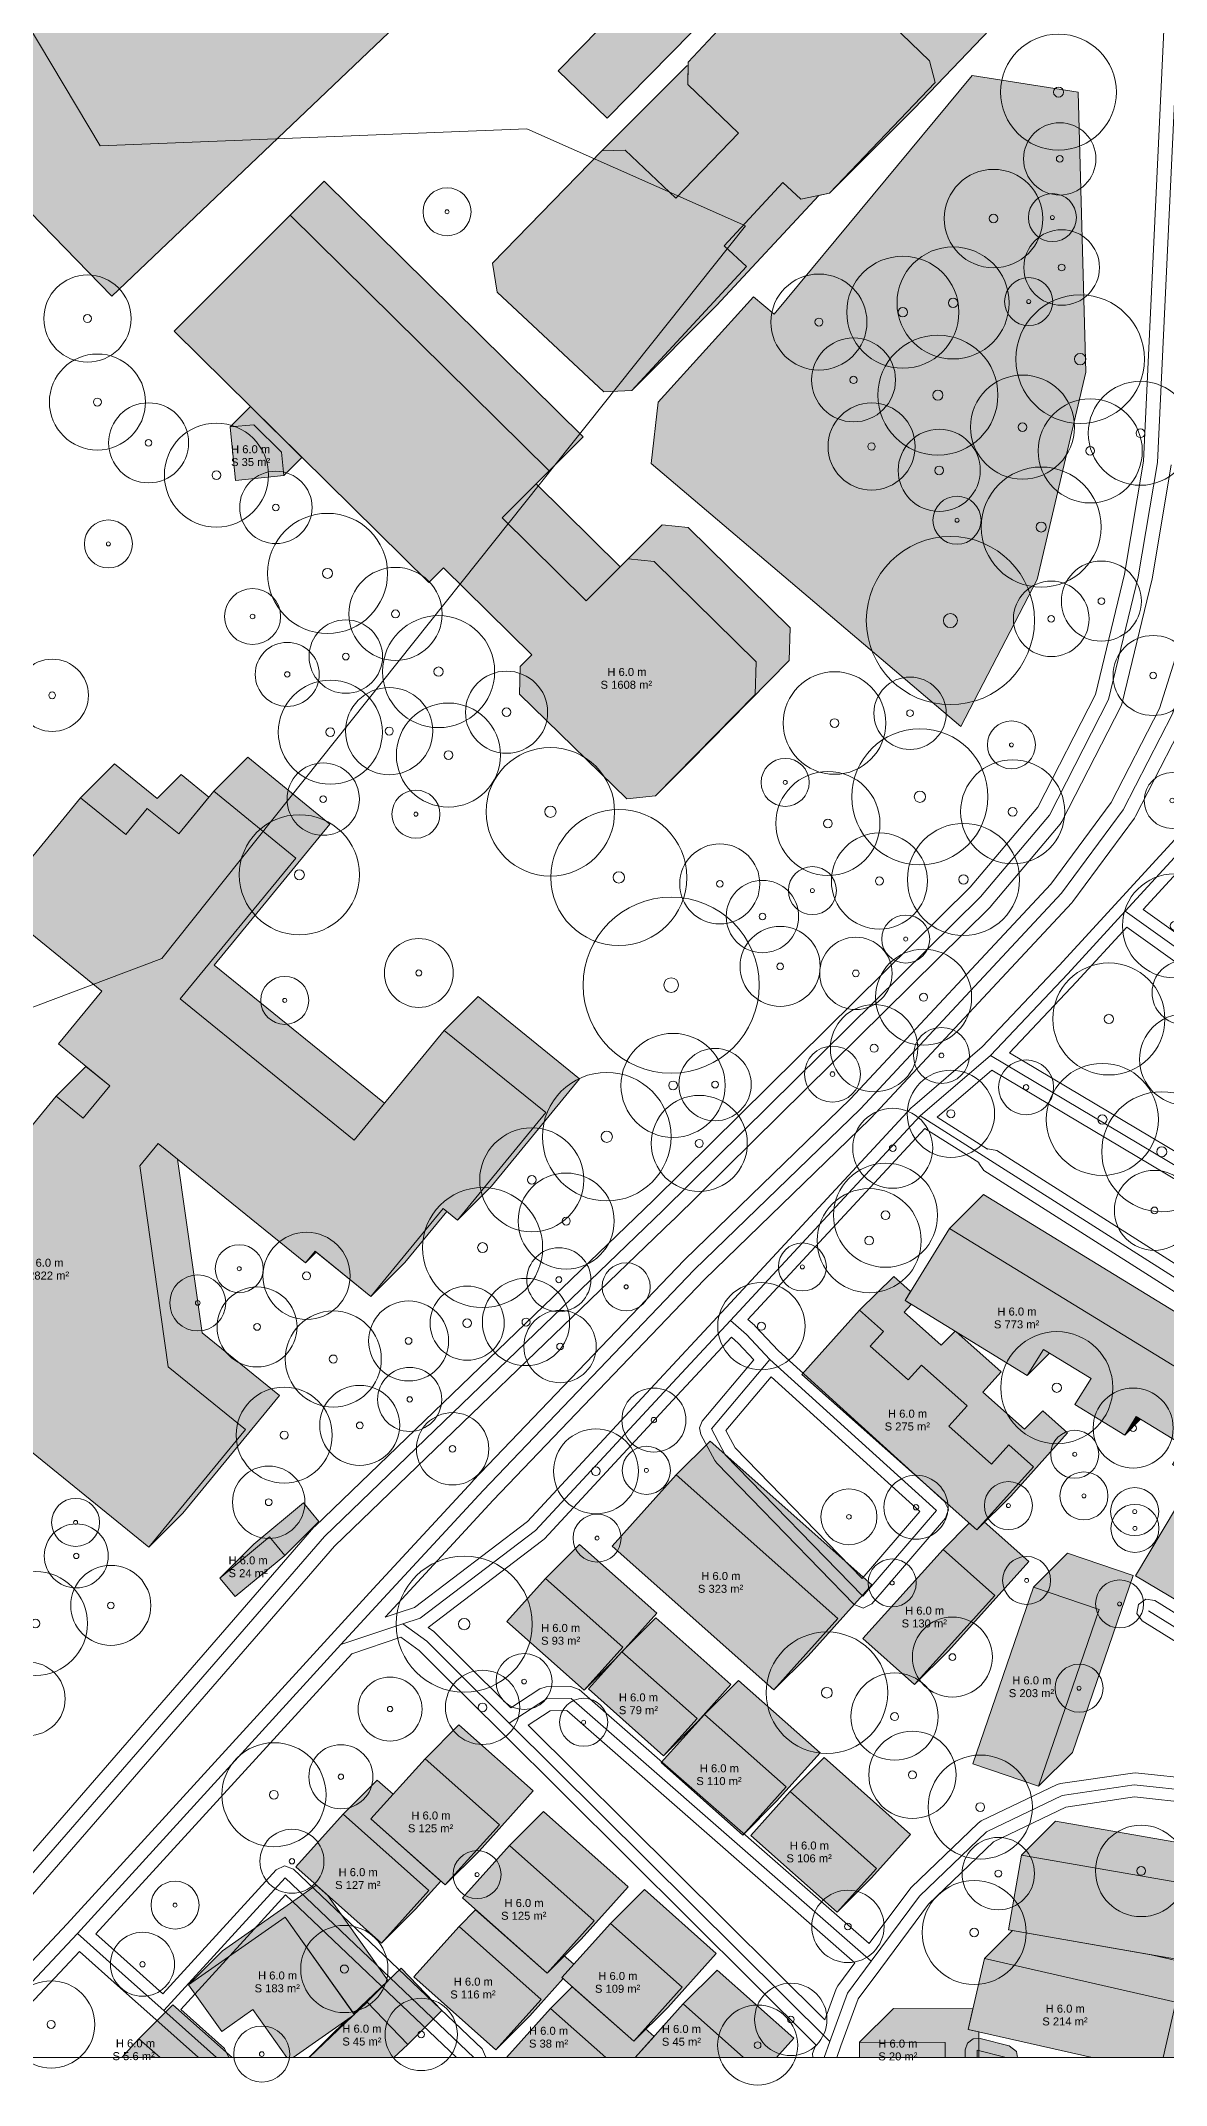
# Model space of a CAD drawing. Header units: metres. Extents: x -7 to 1019, y -7 to 1014.
# Drawn here: x 538.6 to 679.2, y -3.4 to 252 of the extents above; entities that cross this region are included whole.
import ezdxf

# ---------------------------------------------------------------- set-up
doc = ezdxf.new("R2010")
doc.units = ezdxf.units.M
doc.header["$MEASUREMENT"] = 0
for name, color, linetype, lineweight, true_color in [('TPX_BUILDING_AREAS_TEXT', 7, 'CONTINUOUS', 0, 0x000000), ('TPX_BUILDING_HEIGHTS_TEXT', 7, 'CONTINUOUS', 0, 0x000000), ('TPX_BUILDINGS', 7, 'CONTINUOUS', 0, 0x000000), ('TPX_BUILDINGS_HATCH', 7, 'CONTINUOUS', 0, 0xf0f0f0), ('TPX_BUILDINGS_SHADOWS_HATCH', 7, 'CONTINUOUS', 0, 0x000000), ('TPX_BUILDINGS_SHADOWS_OUTLINES', 7, 'CONTINUOUS', 0, 0x000000), ('TPX_CONTOUR_LINES_5M', 7, 'CONTINUOUS', 0, 0x969696), ('TPX_FRAME_PROJECT', 7, 'CONTINUOUS', 0, 0x000000), ('TPX_ROADS_AXES', 7, 'CONTINUOUS', 0, 0x323232), ('TPX_ROADS_CONTOURS', 7, 'CONTINUOUS', 0, 0x646464), ('TPX_ROADS_HATCH', 7, 'CONTINUOUS', 0, 0xc8c8c8), ('TPX_VEGETATION_GREEN_SPACES', 7, 'CONTINUOUS', 0, 0x58ba48), ('TPX_VEGETATION_GREEN_SPACES_HATCH', 7, 'CONTINUOUS', 0, 0x58ba48), ('TPX_VEGETATION_TREES_INDIVIDUAL', 7, 'CONTINUOUS', 0, 0x136734)]:
    doc.layers.add(name, color=color, linetype=linetype, lineweight=lineweight, true_color=true_color)
doc.styles.add('TPX_TEXTE', font='arial.ttf')

# ---------------------------------------------------------------- blocks, each defined once
blk = doc.blocks.new('TREETR005_CR064')
at = {"layer": 'TPX_VEGETATION_TREES_INDIVIDUAL'}
for radius in [6.41, 0.542]:
    blk.add_circle((0, 0, 0.04), radius, dxfattribs=at)
blk = doc.blocks.new('TREETR005_CR060')
at = {"layer": 'TPX_VEGETATION_TREES_INDIVIDUAL'}
for radius in [6, 0.5]:
    blk.add_circle((0, 0, 0.04), radius, dxfattribs=at)
blk = doc.blocks.new('TREETR005_CR062')
at = {"layer": 'TPX_VEGETATION_TREES_INDIVIDUAL'}
for radius in [6.15, 0.542]:
    blk.add_circle((0, 0, 0.04), radius, dxfattribs=at)
blk = doc.blocks.new('TREETR006_CR070')
at = {"layer": 'TPX_VEGETATION_TREES_INDIVIDUAL'}
for radius in [7, 0.583]:
    blk.add_circle((0, 0, 0.04), radius, dxfattribs=at)
blk = doc.blocks.new('TREETR003_CR030')
at = {"layer": 'TPX_VEGETATION_TREES_INDIVIDUAL'}
for radius in [3, 0.25]:
    blk.add_circle((0, 0, 0.04), radius, dxfattribs=at)
blk = doc.blocks.new('TREETR005_CR051')
at = {"layer": 'TPX_VEGETATION_TREES_INDIVIDUAL'}
for radius in [5.13, 0.542]:
    blk.add_circle((0, 0, 0.04), radius, dxfattribs=at)
blk = doc.blocks.new('TREETR004_CR045')
at = {"layer": 'TPX_VEGETATION_TREES_INDIVIDUAL'}
for radius in [4.52, 0.417]:
    blk.add_circle((0, 0, 0.04), radius, dxfattribs=at)
blk = doc.blocks.new('TREETR005_CR057')
at = {"layer": 'TPX_VEGETATION_TREES_INDIVIDUAL'}
for radius in [5.71, 0.542]:
    blk.add_circle((0, 0, 0.04), radius, dxfattribs=at)
blk = doc.blocks.new('TREETR009_CR110')
at = {"layer": 'TPX_VEGETATION_TREES_INDIVIDUAL'}
for radius in [11, 0.917]:
    blk.add_circle((0, 0, 0.04), radius, dxfattribs=at)
blk = doc.blocks.new('TREETR004_CR047')
at = {"layer": 'TPX_VEGETATION_TREES_INDIVIDUAL'}
for radius in [4.72, 0.417]:
    blk.add_circle((0, 0, 0.04), radius, dxfattribs=at)
blk = doc.blocks.new('TREETR005_CR052')
at = {"layer": 'TPX_VEGETATION_TREES_INDIVIDUAL'}
for radius in [5.24, 0.458]:
    blk.add_circle((0, 0, 0.04), radius, dxfattribs=at)
blk = doc.blocks.new('TREETR005_CR054')
at = {"layer": 'TPX_VEGETATION_TREES_INDIVIDUAL'}
for radius in [5.44, 0.458]:
    blk.add_circle((0, 0, 0.04), radius, dxfattribs=at)
blk = doc.blocks.new('TREETR003_CR040')
at = {"layer": 'TPX_VEGETATION_TREES_INDIVIDUAL'}
for radius in [4, 0.333]:
    blk.add_circle((0, 0, 0.04), radius, dxfattribs=at)
blk = doc.blocks.new('TREETR004_CR050')
at = {"layer": 'TPX_VEGETATION_TREES_INDIVIDUAL'}
for radius in [5, 0.417]:
    blk.add_circle((0, 0, 0.04), radius, dxfattribs=at)
blk = doc.blocks.new('TREETR005_CR046')
at = {"layer": 'TPX_VEGETATION_TREES_INDIVIDUAL'}
for radius in [4.64, 0.542]:
    blk.add_circle((0, 0, 0.04), radius, dxfattribs=at)
blk = doc.blocks.new('TREETR009_CR105')
at = {"layer": 'TPX_VEGETATION_TREES_INDIVIDUAL'}
for radius in [10.5, 0.875]:
    blk.add_circle((0, 0, 0.04), radius, dxfattribs=at)
blk = doc.blocks.new('TREETR003_CR034')
at = {"layer": 'TPX_VEGETATION_TREES_INDIVIDUAL'}
for radius in [3.43, 0.333]:
    blk.add_circle((0, 0, 0.04), radius, dxfattribs=at)
blk = doc.blocks.new('TREETR004_CR040')
at = {"layer": 'TPX_VEGETATION_TREES_INDIVIDUAL'}
for radius in [4, 0.375]:
    blk.add_circle((0, 0, 0.04), radius, dxfattribs=at)
blk = doc.blocks.new('TREETR005_CR058')
at = {"layer": 'TPX_VEGETATION_TREES_INDIVIDUAL'}
for radius in [5.82, 0.5]:
    blk.add_circle((0, 0, 0.04), radius, dxfattribs=at)
blk = doc.blocks.new('TREETR006_CR072')
at = {"layer": 'TPX_VEGETATION_TREES_INDIVIDUAL'}
for radius in [7.24, 0.625]:
    blk.add_circle((0, 0, 0.04), radius, dxfattribs=at)
blk = doc.blocks.new('TREETR005_CR055')
at = {"layer": 'TPX_VEGETATION_TREES_INDIVIDUAL'}
for radius in [5.45, 0.5]:
    blk.add_circle((0, 0, 0.04), radius, dxfattribs=at)
blk = doc.blocks.new('TREETR004_CR043')
at = {"layer": 'TPX_VEGETATION_TREES_INDIVIDUAL'}
for radius in [4.3, 0.375]:
    blk.add_circle((0, 0, 0.04), radius, dxfattribs=at)
blk = doc.blocks.new('TREETR006_CR075')
at = {"layer": 'TPX_VEGETATION_TREES_INDIVIDUAL'}
for radius in [7.5, 0.625]:
    blk.add_circle((0, 0, 0.04), radius, dxfattribs=at)
blk = doc.blocks.new('TREETR007_CR080')
at = {"layer": 'TPX_VEGETATION_TREES_INDIVIDUAL'}
for radius in [8.03, 0.708]:
    blk.add_circle((0, 0, 0.04), radius, dxfattribs=at)
blk = doc.blocks.new('TREETR005_CR053')
at = {"layer": 'TPX_VEGETATION_TREES_INDIVIDUAL'}
for radius in [5.3, 0.542]:
    blk.add_circle((0, 0, 0.04), radius, dxfattribs=at)
blk = doc.blocks.new('TREETR007_CR076')
at = {"layer": 'TPX_VEGETATION_TREES_INDIVIDUAL'}
for radius in [7.59, 0.667]:
    blk.add_circle((0, 0, 0.04), radius, dxfattribs=at)
blk = doc.blocks.new('TREETR005_CR065')
at = {"layer": 'TPX_VEGETATION_TREES_INDIVIDUAL'}
for radius in [6.5, 0.542]:
    blk.add_circle((0, 0, 0.04), radius, dxfattribs=at)
blk = doc.blocks.new('TREETR003_CR035')
at = {"layer": 'TPX_VEGETATION_TREES_INDIVIDUAL'}
for radius in [3.5, 0.292]:
    blk.add_circle((0, 0, 0.04), radius, dxfattribs=at)
blk = doc.blocks.new('TREETR004_CR046')
at = {"layer": 'TPX_VEGETATION_TREES_INDIVIDUAL'}
for radius in [4.59, 0.417]:
    blk.add_circle((0, 0, 0.04), radius, dxfattribs=at)
blk = doc.blocks.new('TREETR007_CR085')
at = {"layer": 'TPX_VEGETATION_TREES_INDIVIDUAL'}
for radius in [8.5, 0.708]:
    blk.add_circle((0, 0, 0.04), radius, dxfattribs=at)

msp = doc.modelspace()

# ---------------------------------------------------------------- hatches: boundary and pattern name
at = {"layer": 'TPX_BUILDINGS_HATCH'}
for points in [[(599.24, 301.22), (588.82, 289.68), (589.03, 283.85), (603.58, 268.89), (610.2, 269.99), (615.47, 275.64), (618.97, 272.4), (615.21, 268.37), (619.37, 264.52), (617.41, 262.42), (625.09, 255.34), (619.48, 249.31), (619.41, 246.53), (625.75, 240.47), (617.91, 232.33), (611.61, 238.35), (608.69, 238.24), (595.02, 224.2), (595.6, 220.58), (608.92, 208.15), (612.41, 208.32), (626.76, 223.8), (623.95, 226.37), (631.28, 234.27), (633.53, 232.22), (637.1, 232.96), (650.32, 246.8), (649.59, 249.49), (635.69, 262.94), (632.96, 263.06), (631.04, 261.02), (622.88, 268.57), (625.68, 271.55), (618.39, 278.31), (623.24, 283.49), (623.88, 290.88), (618.21, 296.29), (621, 299.19), (624.67, 295.68), (628.61, 299.78), (619.23, 308.73), (608.88, 298.01), (603.03, 297.84), (599.24, 301.22)], [(569.75, 230.22), (555.27, 215.7), (587.06, 184.32), (588.9, 186.16), (599.94, 175.25), (598.5, 173.8), (598.39, 170.35), (611.82, 157.28), (615.39, 157.65), (627.85, 170.31), (627.97, 174.39), (615.21, 186.93), (611.97, 187.27), (606.73, 182.02), (596.22, 192.4), (602.1, 198.28), (569.75, 230.22)], [(565.23, 204.03), (562.25, 203.74), (562.91, 197.07), (568.96, 197.67), (568.66, 200.61), (565.23, 204.03)], [(540.52, 120.11), (520.1, 95.23), (532.11, 85.47), (529.43, 82.2), (552.1, 63.78), (564.17, 78.48), (554.51, 86.32), (550.97, 111.42), (553.27, 114.23), (571.66, 99.28), (572.88, 100.76), (579.84, 95.09), (586.74, 103.5), (588.85, 106.08), (590.64, 104.64), (601.67, 118.07), (589, 128.34), (577.74, 114.62), (556.02, 132.27), (570.48, 149.88), (560.21, 158.23), (555.83, 152.89), (551.89, 156.07), (549.22, 152.82), (543.58, 157.41), (532.73, 144.2), (546.22, 133.24), (540.81, 126.65), (547.23, 121.43), (543.89, 117.37), (540.52, 120.11)], [(652.12, 103.6), (646.55, 94.59), (661.82, 85.24), (663.84, 88.49), (669.78, 84.85), (667.76, 81.6), (673.99, 77.78), (675.41, 80.08), (681.4, 76.42), (679.97, 74.12), (686.22, 70.3), (688.27, 73.62), (694.59, 69.75), (692.54, 66.42), (699.15, 62.39), (701, 65.38), (705.7, 62.49), (703.85, 59.5), (710.08, 55.68), (712.25, 59.18), (717.64, 55.88), (715.47, 52.38), (718.49, 50.54), (724.06, 59.54), (652.12, 103.6)], [(640.88, 93.37), (633.67, 85.34), (655.51, 65.92), (662.6, 73.81), (659.5, 76.56), (657.34, 74.16), (652.02, 78.88), (654.31, 81.44), (648.59, 86.52), (646.93, 84.67), (642.2, 88.88), (643.86, 90.73), (640.88, 93.37)], [(617.98, 72.79), (609.98, 63.9), (630.18, 45.95), (638.17, 54.84), (617.98, 72.79)], [(680.47, 68.77), (675.32, 60.18), (712.06, 38.36), (717.21, 46.94), (713.48, 49.16), (711.37, 45.65), (705.27, 49.27), (707.38, 52.78), (701.63, 56.2), (700.22, 53.85), (694.3, 57.37), (695.71, 59.72), (689.45, 63.43), (687.78, 60.64), (681.95, 64.1), (683.63, 66.89), (680.47, 68.77)], [(567.19, 65.05), (560.97, 59.91), (562.89, 57.59), (569.1, 62.74), (567.19, 65.05)], [(651.3, 63.49), (641.27, 52.34), (647.75, 46.59), (657.77, 57.74), (651.3, 63.49)], [(601.65, 59.87), (596.82, 54.49), (606.47, 45.9), (611.31, 51.27), (601.65, 59.87)], [(662.59, 58.78), (655.01, 36.68), (663.23, 33.89), (670.81, 56), (662.59, 58.78)], [(611.18, 50.71), (607, 46.05), (616.39, 37.71), (620.57, 42.35), (611.18, 50.71)], [(621.5, 42.88), (616.08, 36.85), (626.27, 27.8), (631.69, 33.83), (621.5, 42.88)], [(586.6, 37.32), (579.84, 29.81), (589.12, 21.56), (595.88, 29.08), (586.6, 37.32)], [(632.2, 33.23), (627.28, 27.76), (638.08, 18.17), (643, 23.62), (632.2, 33.23)], [(576.38, 30.42), (570.45, 23.82), (581.17, 14.3), (587.09, 20.89), (576.38, 30.42)], [(597.15, 26.49), (591.26, 19.95), (601.85, 10.53), (607.73, 17.08), (597.15, 26.49)], [(661.11, 25.3), (659.46, 15.95), (716.21, 6.04), (717.86, 15.4), (661.11, 25.3)], [(569.14, 17.54), (557.07, 9.07), (561.2, 3.25), (565.1, 5.98), (569.35, 0), (570.13, 0), (577.77, 5.36), (569.14, 17.54)], [(590.85, 16.39), (585.2, 10.1), (595.46, 0.98), (601.11, 7.26), (590.85, 16.39)], [(609.76, 16.74), (603.7, 10.01), (612.68, 2.03), (618.73, 8.77), (609.76, 16.74)], [(656.46, 12.37), (654.43, 3.52), (669.92, 0), (678.79, 0), (680.38, 6.92), (656.46, 12.37)], [(579.36, 6.9), (572.12, 0), (582.71, 0), (584.43, 1.64), (579.36, 6.9)], [(602.27, 6.13), (596.76, 0), (609.16, 0), (602.27, 6.13)], [(618.85, 6.69), (612.83, 0), (626.37, 0), (618.85, 6.69)], [(550.86, 2.35), (548.74, 0), (553.5, 0), (550.86, 2.35)], [(640.86, 1.9), (640.85, 0), (651.55, 0), (651.55, 1.86), (640.86, 1.9)]]:
    msp.add_hatch(color=256, dxfattribs=at).paths.add_polyline_path(points)
at = {"layer": 'TPX_BUILDINGS_SHADOWS_HATCH'}
for points in [[(621, 299.19), (618.21, 296.29), (623.88, 290.88), (623.24, 283.49), (618.39, 278.31), (625.68, 271.55), (622.88, 268.57), (631.04, 261.02), (632.96, 263.06), (635.69, 262.94), (649.59, 249.49), (650.32, 246.8), (637.1, 232.96), (647.71, 243.57), (660.93, 257.41), (660.19, 260.1), (646.3, 273.55), (643.57, 273.67), (641.58, 271.68), (633.48, 279.17), (636.29, 282.16), (628.99, 288.91), (633.85, 294.1), (634.49, 301.49), (632.43, 303.45), (635.27, 306.29), (639.21, 310.38), (629.83, 319.34), (619.23, 308.73), (628.61, 299.78), (624.67, 295.68), (621, 299.19)], [(619.3, 248.85), (608.69, 238.24), (611.61, 238.35), (617.91, 232.33), (625.75, 240.47), (619.41, 246.53), (619.47, 248.86), (619.3, 248.85)], [(573.99, 234.46), (569.75, 230.22), (602.1, 198.28), (596.22, 192.4), (606.73, 182.02), (610.97, 186.27), (600.46, 196.64), (606.35, 202.52), (573.99, 234.46)], [(626.76, 223.8), (612.41, 208.32), (623.02, 218.93), (635.77, 232.68), (637.1, 232.96), (633.53, 232.22), (631.28, 234.27), (623.95, 226.37), (626.76, 223.8)], [(564.8, 206.29), (562.25, 203.74), (565.23, 204.03), (568.66, 200.61), (568.96, 197.67), (571.23, 199.94), (564.8, 206.29)], [(616.21, 191.51), (611.97, 187.27), (615.21, 186.93), (627.97, 174.39), (627.85, 170.31), (615.39, 157.65), (619.64, 161.9), (632.09, 174.55), (632.21, 178.63), (619.45, 191.17), (616.21, 191.51)], [(588.9, 186.16), (587.06, 184.32), (588.9, 186.15), (599.94, 175.25), (588.9, 186.16)], [(547.82, 161.65), (543.58, 157.41), (549.22, 152.82), (551.89, 156.07), (555.83, 152.89), (559.61, 157.5), (556.14, 160.32), (553.14, 157.32), (547.82, 161.65)], [(570.48, 149.88), (556.02, 132.27), (577.74, 114.62), (581.53, 119.24), (560.26, 136.51), (574.72, 154.12), (564.45, 162.47), (560.21, 158.23), (570.48, 149.88)], [(593.25, 132.58), (589, 128.34), (601.67, 118.07), (590.64, 104.64), (594.88, 108.88), (605.91, 122.31), (593.25, 132.58)], [(544.25, 123.85), (540.52, 120.11), (543.89, 117.37), (547.23, 121.43), (544.25, 123.85)], [(553.27, 114.23), (550.97, 111.42), (554.51, 86.32), (564.17, 78.48), (552.1, 63.78), (556.35, 68.03), (568.41, 82.72), (558.76, 90.56), (555.69, 112.25), (553.27, 114.23)], [(656.36, 107.84), (652.12, 103.6), (724.06, 59.54), (718.49, 50.54), (722.73, 54.78), (728.3, 63.79), (656.36, 107.84)], [(586.74, 103.5), (579.84, 95.09), (584.08, 99.34), (589.31, 105.7), (588.85, 106.08), (586.74, 103.5)], [(572.88, 100.76), (571.66, 99.28), (573.02, 100.64), (579.84, 95.09), (572.88, 100.76)], [(645.13, 97.61), (640.88, 93.37), (643.86, 90.73), (642.2, 88.88), (646.93, 84.67), (648.59, 86.52), (654.31, 81.44), (652.02, 78.88), (657.34, 74.16), (659.5, 76.56), (662.6, 73.81), (655.51, 65.92), (659.75, 70.16), (666.84, 78.05), (663.74, 80.8), (661.45, 78.51), (656.26, 83.13), (658.55, 85.68), (652.89, 90.71), (652.82, 90.75), (651.07, 89), (646.44, 93.13), (647.33, 94.11), (646.55, 94.59), (647.25, 95.73), (645.13, 97.61)], [(663.84, 88.49), (661.82, 85.24), (664.61, 88.02), (663.84, 88.49)], [(675.41, 80.08), (673.99, 77.78), (675.95, 79.75), (675.41, 80.08)], [(622.22, 77.03), (617.98, 72.79), (638.17, 54.84), (630.18, 45.95), (634.43, 50.19), (642.42, 59.08), (622.22, 77.03)], [(565.21, 64.15), (560.97, 59.91), (567.19, 65.05), (569.1, 62.74), (573.34, 66.98), (571.43, 69.3), (565.21, 64.15)], [(657.77, 57.74), (647.75, 46.59), (651.99, 50.83), (662.01, 61.98), (656.43, 66.94), (655.51, 65.92), (654.56, 66.76), (651.3, 63.49), (657.77, 57.74)], [(605.89, 64.11), (601.65, 59.87), (611.31, 51.27), (606.47, 45.9), (610.3, 49.72), (611.18, 50.71), (611.21, 50.68), (615.55, 55.52), (605.89, 64.11)], [(666.83, 63.02), (662.59, 58.78), (670.81, 56), (663.23, 33.89), (667.48, 38.13), (675.05, 60.24), (666.83, 63.02)], [(615.42, 54.95), (611.18, 50.71), (620.57, 42.35), (616.39, 37.71), (620.63, 41.95), (624.81, 46.59), (615.42, 54.95)], [(625.74, 47.12), (621.5, 42.88), (631.69, 33.83), (626.27, 27.8), (630.51, 32.04), (635.93, 38.07), (625.74, 47.12)], [(590.84, 41.57), (586.6, 37.32), (595.88, 29.08), (589.12, 21.56), (593.37, 25.8), (600.12, 33.32), (590.84, 41.57)], [(636.44, 37.47), (632.2, 33.23), (643, 23.62), (638.08, 18.17), (642.33, 22.41), (647.24, 27.86), (636.44, 37.47)], [(580.62, 34.66), (576.38, 30.42), (587.09, 20.89), (581.17, 14.3), (585.41, 18.54), (588.57, 22.05), (579.84, 29.81), (582.61, 32.89), (580.62, 34.66)], [(601.39, 30.74), (597.15, 26.49), (607.73, 17.08), (601.85, 10.53), (606.09, 14.77), (611.97, 21.33), (601.39, 30.74)], [(665.35, 29.54), (661.11, 25.3), (717.86, 15.4), (716.21, 6.04), (720.45, 10.29), (722.1, 19.64), (665.35, 29.54)], [(561.31, 13.32), (557.07, 9.07), (569.14, 17.54), (577.76, 5.38), (578.51, 6.09), (582.01, 9.6), (574.46, 20.26), (573.02, 21.53), (561.31, 13.32)], [(614, 20.99), (609.76, 16.74), (618.73, 8.77), (612.68, 2.03), (616.92, 6.27), (622.97, 13.01), (614, 20.99)], [(592.92, 18.46), (590.85, 16.39), (601.11, 7.26), (595.46, 0.98), (599.7, 5.22), (603.87, 9.86), (603.7, 10.01), (605.18, 11.65), (603.89, 12.8), (601.85, 10.53), (592.92, 18.46)], [(659.95, 15.86), (656.46, 12.37), (680.38, 6.92), (678.79, 0), (680.26, 0), (682.59, 2.33), (684.62, 11.17), (677.29, 12.84), (659.95, 15.86)], [(583.6, 11.15), (577.68, 5.49), (577.76, 5.38), (579.36, 6.9), (584.43, 1.64), (588.68, 5.88), (583.6, 11.15)], [(623.09, 10.93), (618.85, 6.69), (626.37, 0), (630.51, 0), (632.68, 2.41), (623.09, 10.93)], [(604.99, 8.85), (602.27, 6.13), (609.16, 0), (612.83, 0), (615.21, 2.64), (614.11, 3.62), (612.68, 2.03), (604.99, 8.85)], [(555.1, 6.6), (550.86, 2.35), (553.5, 0), (562.51, 0), (555.1, 6.6)], [(575.25, 3.18), (572.07, 0), (572.12, 0), (577.64, 5.26), (576.87, 4.72), (575.25, 3.18)], [(645.1, 6.14), (640.86, 1.9), (651.55, 1.86), (651.55, 0), (655.77, 0), (655.78, 3.21), (654.43, 3.52), (655.02, 6.1), (645.1, 6.14)]]:
    msp.add_hatch(color=256, dxfattribs=at).paths.add_polyline_path(points)
at = {"layer": 'TPX_ROADS_HATCH'}
msp.add_hatch(color=256, dxfattribs=at).paths.add_polyline_path([(654.06, 0.96), (654.05, 0.02), (654.06, 0), (660.59, 0), (660.48, 0.76), (659.57, 1.45), (655.93, 2.39), (655.05, 2.34), (654.34, 1.8), (654.06, 0.96)])
at = {"layer": 'TPX_VEGETATION_GREEN_SPACES_HATCH'}
for points in [[(529.7, 300.64), (499.32, 269.67), (547.47, 220.08), (583.77, 254.67), (529.7, 300.64)], [(613.8, 259.01), (603.24, 248.24), (609.34, 242.31), (619.91, 253.09), (613.8, 259.01)], [(615.7, 206.83), (614.85, 199.16), (653.5, 166.32), (663.05, 184.69), (669.12, 210.6), (668.16, 245.57), (654.92, 247.65), (630.2, 217.84), (627.61, 220), (615.7, 206.83)]]:
    msp.add_hatch(color=256, dxfattribs=at).paths.add_polyline_path(points)

# ---------------------------------------------------------------- linework, layer by layer
at = {"layer": 'TPX_BUILDINGS', "elevation": 0.04}
for points in [[(625.09, 255.34), (619.48, 249.31), (619.41, 246.53), (625.75, 240.47), (617.91, 232.33), (611.61, 238.35), (608.69, 238.24), (595.02, 224.2), (595.6, 220.58), (608.92, 208.15), (612.41, 208.32), (626.76, 223.8), (623.95, 226.37), (631.28, 234.27), (633.53, 232.22), (637.1, 232.96), (650.32, 246.8), (649.59, 249.49), (635.69, 262.94)], [(529.43, 82.2), (552.1, 63.78), (564.17, 78.48), (554.51, 86.32), (550.97, 111.42), (553.27, 114.23), (571.66, 99.28), (572.88, 100.76), (579.84, 95.09), (586.74, 103.5), (588.85, 106.08), (590.64, 104.64), (601.67, 118.07), (589, 128.34), (577.74, 114.62), (556.02, 132.27), (570.48, 149.88), (560.21, 158.23), (555.83, 152.89), (551.89, 156.07), (549.22, 152.82), (543.58, 157.41), (532.73, 144.2), (546.22, 133.24), (540.81, 126.65), (547.23, 121.43), (543.89, 117.37), (540.52, 120.11), (520.1, 95.23)]]:
    msp.add_lwpolyline(points, dxfattribs=at)
for points in [[(569.75, 230.22), (555.27, 215.7), (587.06, 184.32), (588.9, 186.16), (599.94, 175.25), (598.5, 173.8), (598.39, 170.35), (611.82, 157.28), (615.39, 157.65), (627.85, 170.31), (627.97, 174.39), (615.21, 186.93), (611.97, 187.27), (606.73, 182.02), (596.22, 192.4), (602.1, 198.28)], [(565.23, 204.03), (562.25, 203.74), (562.91, 197.07), (568.96, 197.67), (568.66, 200.61)], [(652.12, 103.6), (646.55, 94.59), (661.82, 85.24), (663.84, 88.49), (669.78, 84.85), (667.76, 81.6), (673.99, 77.78), (675.41, 80.08), (681.4, 76.42), (679.97, 74.12), (686.22, 70.3), (688.27, 73.62), (694.59, 69.75), (692.54, 66.42), (699.15, 62.39), (701, 65.38), (705.7, 62.49), (703.85, 59.5), (710.08, 55.68), (712.25, 59.18), (717.64, 55.88), (715.47, 52.38), (718.49, 50.54), (724.06, 59.54)], [(640.88, 93.37), (633.67, 85.34), (655.51, 65.92), (662.6, 73.81), (659.5, 76.56), (657.34, 74.16), (652.02, 78.88), (654.31, 81.44), (648.59, 86.52), (646.93, 84.67), (642.2, 88.88), (643.86, 90.73)], [(617.98, 72.79), (609.98, 63.9), (630.18, 45.95), (638.17, 54.84)], [(680.47, 68.77), (675.32, 60.18), (712.06, 38.36), (717.21, 46.94), (713.48, 49.16), (711.37, 45.65), (705.27, 49.27), (707.38, 52.78), (701.63, 56.2), (700.22, 53.85), (694.3, 57.37), (695.71, 59.72), (689.45, 63.43), (687.78, 60.64), (681.95, 64.1), (683.63, 66.89)], [(567.19, 65.05), (560.97, 59.91), (562.89, 57.59), (569.1, 62.74)], [(651.3, 63.49), (641.27, 52.34), (647.75, 46.59), (657.77, 57.74)], [(601.65, 59.87), (596.82, 54.49), (606.47, 45.9), (611.31, 51.27)], [(662.59, 58.78), (655.01, 36.68), (663.23, 33.89), (670.81, 56)], [(611.18, 50.71), (607, 46.05), (616.39, 37.71), (620.57, 42.35)], [(621.5, 42.88), (616.08, 36.85), (626.27, 27.8), (631.69, 33.83)], [(586.6, 37.32), (579.84, 29.81), (589.12, 21.56), (595.88, 29.08)], [(632.2, 33.23), (627.28, 27.76), (638.08, 18.17), (643, 23.62)], [(576.38, 30.42), (570.45, 23.82), (581.17, 14.3), (587.09, 20.89)], [(597.15, 26.49), (591.26, 19.95), (601.85, 10.53), (607.73, 17.08)], [(661.11, 25.3), (659.46, 15.95), (716.21, 6.04), (717.86, 15.4)], [(569.14, 17.54), (557.07, 9.07), (561.2, 3.25), (565.1, 5.98), (569.35, 0), (570.13, 0), (577.77, 5.36)], [(590.85, 16.39), (585.2, 10.1), (595.46, 0.98), (601.11, 7.26)], [(609.76, 16.74), (603.7, 10.01), (612.68, 2.03), (618.73, 8.77)], [(656.46, 12.37), (654.43, 3.52), (669.92, 0), (678.79, 0), (680.38, 6.92)], [(579.36, 6.9), (572.12, 0), (582.71, 0), (584.43, 1.64)], [(602.27, 6.13), (596.76, 0), (609.16, 0)], [(618.85, 6.69), (612.83, 0), (626.37, 0)], [(550.86, 2.35), (548.74, 0), (553.5, 0)], [(640.86, 1.9), (640.85, 0), (651.55, 0), (651.55, 1.86)]]:
    msp.add_lwpolyline(points, close=True, dxfattribs=at)
at = {"layer": 'TPX_BUILDINGS_SHADOWS_OUTLINES', "elevation": 0.04}
msp.add_lwpolyline([(635.69, 262.94), (649.59, 249.49), (650.32, 246.8), (637.1, 232.96), (647.71, 243.57), (660.93, 257.41)], dxfattribs=at)
for points in [[(619.3, 248.85), (608.69, 238.24), (611.61, 238.35), (617.91, 232.33), (625.75, 240.47), (619.41, 246.53), (619.47, 248.86)], [(573.99, 234.46), (569.75, 230.22), (602.1, 198.28), (596.22, 192.4), (606.73, 182.02), (610.97, 186.27), (600.46, 196.64), (606.35, 202.52)], [(626.76, 223.8), (612.41, 208.32), (623.02, 218.93), (635.77, 232.68), (637.1, 232.96), (633.53, 232.22), (631.28, 234.27), (623.95, 226.37)], [(564.8, 206.29), (562.25, 203.74), (565.23, 204.03), (568.66, 200.61), (568.96, 197.67), (571.23, 199.94)], [(616.21, 191.51), (611.97, 187.27), (615.21, 186.93), (627.97, 174.39), (627.85, 170.31), (615.39, 157.65), (619.64, 161.9), (632.09, 174.55), (632.21, 178.63), (619.45, 191.17)], [(588.9, 186.16), (587.06, 184.32), (588.9, 186.15), (599.94, 175.25)], [(547.82, 161.65), (543.58, 157.41), (549.22, 152.82), (551.89, 156.07), (555.83, 152.89), (559.61, 157.5), (556.14, 160.32), (553.14, 157.32)], [(570.48, 149.88), (556.02, 132.27), (577.74, 114.62), (581.53, 119.24), (560.26, 136.51), (574.72, 154.12), (564.45, 162.47), (560.21, 158.23)], [(593.25, 132.58), (589, 128.34), (601.67, 118.07), (590.64, 104.64), (594.88, 108.88), (605.91, 122.31)], [(544.25, 123.85), (540.52, 120.11), (543.89, 117.37), (547.23, 121.43)], [(553.27, 114.23), (550.97, 111.42), (554.51, 86.32), (564.17, 78.48), (552.1, 63.78), (556.35, 68.03), (568.41, 82.72), (558.76, 90.56), (555.69, 112.25)], [(656.36, 107.84), (652.12, 103.6), (724.06, 59.54), (718.49, 50.54), (722.73, 54.78), (728.3, 63.79)], [(586.74, 103.5), (579.84, 95.09), (584.08, 99.34), (589.31, 105.7), (588.85, 106.08)], [(572.88, 100.76), (571.66, 99.28), (573.02, 100.64), (579.84, 95.09)], [(645.13, 97.61), (640.88, 93.37), (643.86, 90.73), (642.2, 88.88), (646.93, 84.67), (648.59, 86.52), (654.31, 81.44), (652.02, 78.88), (657.34, 74.16), (659.5, 76.56), (662.6, 73.81), (655.51, 65.92), (659.75, 70.16), (666.84, 78.05), (663.74, 80.8), (661.45, 78.51), (656.26, 83.13), (658.55, 85.68), (652.89, 90.71), (652.82, 90.75), (651.07, 89), (646.44, 93.13), (647.33, 94.11), (646.55, 94.59), (647.25, 95.73)], [(663.84, 88.49), (661.82, 85.24), (664.61, 88.02)], [(675.41, 80.08), (673.99, 77.78), (675.95, 79.75)], [(622.22, 77.03), (617.98, 72.79), (638.17, 54.84), (630.18, 45.95), (634.43, 50.19), (642.42, 59.08)], [(565.21, 64.15), (560.97, 59.91), (567.19, 65.05), (569.1, 62.74), (573.34, 66.98), (571.43, 69.3)], [(657.77, 57.74), (647.75, 46.59), (651.99, 50.83), (662.01, 61.98), (656.43, 66.94), (655.51, 65.92), (654.56, 66.76), (651.3, 63.49)], [(605.89, 64.11), (601.65, 59.87), (611.31, 51.27), (606.47, 45.9), (610.3, 49.72), (611.18, 50.71), (611.21, 50.68), (615.55, 55.52)], [(666.83, 63.02), (662.59, 58.78), (670.81, 56), (663.23, 33.89), (667.48, 38.13), (675.05, 60.24)], [(615.42, 54.95), (611.18, 50.71), (620.57, 42.35), (616.39, 37.71), (620.63, 41.95), (624.81, 46.59)], [(625.74, 47.12), (621.5, 42.88), (631.69, 33.83), (626.27, 27.8), (630.51, 32.04), (635.93, 38.07)], [(590.84, 41.57), (586.6, 37.32), (595.88, 29.08), (589.12, 21.56), (593.37, 25.8), (600.12, 33.32)], [(636.44, 37.47), (632.2, 33.23), (643, 23.62), (638.08, 18.17), (642.33, 22.41), (647.24, 27.86)], [(580.62, 34.66), (576.38, 30.42), (587.09, 20.89), (581.17, 14.3), (585.41, 18.54), (588.57, 22.05), (579.84, 29.81), (582.61, 32.89)], [(601.39, 30.74), (597.15, 26.49), (607.73, 17.08), (601.85, 10.53), (606.09, 14.77), (611.97, 21.33)], [(665.35, 29.54), (661.11, 25.3), (717.86, 15.4), (716.21, 6.04), (720.45, 10.29), (722.1, 19.64)], [(561.31, 13.32), (557.07, 9.07), (569.14, 17.54), (577.76, 5.38), (578.51, 6.09), (582.01, 9.6), (574.46, 20.26), (573.02, 21.53)], [(614, 20.99), (609.76, 16.74), (618.73, 8.77), (612.68, 2.03), (616.92, 6.27), (622.97, 13.01)], [(592.92, 18.46), (590.85, 16.39), (601.11, 7.26), (595.46, 0.98), (599.7, 5.22), (603.87, 9.86), (603.7, 10.01), (605.18, 11.65), (603.89, 12.8), (601.85, 10.53)], [(659.95, 15.86), (656.46, 12.37), (680.38, 6.92), (678.79, 0), (680.26, 0), (682.59, 2.33), (684.62, 11.17), (677.29, 12.84)], [(583.6, 11.15), (577.68, 5.49), (577.76, 5.38), (579.36, 6.9), (584.43, 1.64), (588.68, 5.88)], [(623.09, 10.93), (618.85, 6.69), (626.37, 0), (630.51, 0), (632.68, 2.41)], [(604.99, 8.85), (602.27, 6.13), (609.16, 0), (612.83, 0), (615.21, 2.64), (614.11, 3.62), (612.68, 2.03)], [(555.1, 6.6), (550.86, 2.35), (553.5, 0), (562.51, 0)], [(575.25, 3.18), (572.07, 0), (572.12, 0), (577.64, 5.26), (576.87, 4.72)], [(645.1, 6.14), (640.86, 1.9), (651.55, 1.86), (651.55, 0), (655.77, 0), (655.78, 3.21), (654.43, 3.52), (655.02, 6.1)]]:
    msp.add_lwpolyline(points, close=True, dxfattribs=at)
at = {"layer": 'TPX_CONTOUR_LINES_5M', "elevation": 0.05}
msp.add_lwpolyline([(440.45, 0), (440.45, 15.26), (450.7, 45.78), (492.77, 114.35), (553.72, 137.33), (626.64, 228.89), (599.31, 241.01), (546.04, 238.88), (515.56, 289.93), (548.4, 350.97), (569.95, 412), (568.2, 473.04), (599.31, 484.9), (623.51, 534.08), (599.31, 552.56), (572.67, 551.86), (548.44, 534.08), (546.04, 520.8), (524.83, 564.6), (492.77, 599.29), (439.49, 618.67), (412.86, 611.01), (402.88, 564.6), (332.95, 499.16)], dxfattribs=at)
at = {"layer": 'TPX_FRAME_PROJECT', "elevation": 0}
msp.add_lwpolyline([(0, 0), (1012.17, 0), (1012.17, 1007.12), (0, 1007.12)], close=True, dxfattribs=at)
at = {"layer": 'TPX_ROADS_AXES', "elevation": 0.03}
for points in [[(517.57, 0), (574.04, 65.1), (616.34, 105.87), (655.98, 145.04), (664.59, 155.24), (671.98, 169.69), (675.68, 185), (678.07, 199.3), (680.5, 250.56)], [(688.55, 249.68), (688.79, 223.67), (687.92, 209.06), (687.19, 196.25), (684.71, 182.92), (679.94, 167.9), (673.78, 155.9), (666.11, 145.49), (640.99, 118.55), (620.23, 98.42), (593.84, 70.84), (581.4, 57.4), (576.1, 51.59)], [(657.24, 125.21), (666.89, 135.43), (674.04, 143.23), (696.71, 167.93)], [(674.04, 143.23), (706.09, 120.32), (748.21, 90.28)], [(657.24, 125.21), (648.45, 117.67), (624.75, 92.1)], [(809.57, 34.46), (657.24, 125.21)], [(648.45, 117.67), (657.22, 112.08)], [(657.22, 112.08), (796.21, 23.69), (801.08, 20.58)], [(624.75, 92.1), (616.42, 83.12), (600.41, 65.85), (586, 54.9), (583.83, 54.18)], [(624.75, 92.1), (626.76, 90.36), (629.68, 87.23)], [(622.38, 78.54), (629.68, 87.23)], [(629.68, 87.23), (650.47, 68.36)], [(650.47, 68.36), (641.28, 57.65), (624.1, 75.31), (622.38, 78.54)], [(583.83, 54.18), (576.1, 51.59)], [(583.83, 54.18), (586.82, 52.01), (590.09, 48.76), (597.12, 41.78)], [(676.97, 55.83), (731.17, 22.19), (730.65, 14.5)], [(576.1, 51.59), (543.18, 15.51), (528.61, 0)], [(597.12, 41.78), (601.76, 44.8), (604.84, 44.87), (642.32, 12.03)], [(597.12, 41.78), (637.14, 1.99)], [(730.65, 14.5), (719.06, 20.52), (710.07, 24.76), (697.04, 29.4), (683.04, 33.24), (675.18, 34.07), (666.18, 32.74), (656.72, 28.2), (648.35, 20.15), (642.32, 12.03)], [(553.98, 5.87), (569.12, 22.46), (592.71, 0)], [(543.18, 15.51), (549.57, 9.8), (553.98, 5.87), (560.56, 0)], [(642.32, 12.03), (639.35, 8.06), (637.14, 1.99)], [(637.14, 1.99), (636.43, 0)], [(659.19, 0), (655.56, 0.93), (655.55, 0)]]:
    msp.add_lwpolyline(points, dxfattribs=at)
at = {"layer": 'TPX_ROADS_CONTOURS', "elevation": 0.03}
for points in [[(679.64, 269.27), (678.75, 250.64), (676.33, 199.49), (673.96, 185.35), (670.33, 170.3), (663.12, 156.22), (654.69, 146.23), (615.12, 107.12), (572.82, 66.36), (572.72, 66.25), (516.25, 1.15)], [(519.89, 0), (575.31, 63.89), (617.55, 104.61), (617.57, 104.62), (657.21, 143.8), (657.31, 143.91), (665.93, 154.11), (666.15, 154.44), (673.54, 168.89), (673.68, 169.28), (677.38, 184.59), (677.4, 184.71), (679.8, 199.01)], [(683.01, 183.35), (678.32, 168.57), (672.28, 156.82), (664.76, 146.61), (639.75, 119.78), (619.01, 99.68), (618.97, 99.63), (592.58, 72.05), (592.56, 72.02), (580.12, 58.58), (541.9, 16.7), (527.33, 1.2)], [(695.61, 168.94), (665.79, 136.45), (656.2, 126.3), (647.47, 118.8), (647.35, 118.69), (623.65, 93.12), (615.32, 84.14), (599.4, 66.97), (585.29, 56.24), (583.35, 55.6), (581.6, 55.01), (582.69, 56.21), (595.11, 69.64), (621.47, 97.19), (642.21, 117.29), (642.28, 117.36), (667.39, 144.3), (667.52, 144.45), (675.19, 154.86), (675.33, 155.1), (681.5, 167.1)], [(706.96, 121.54), (676.3, 143.46), (696.97, 165.99)], [(683.2, 34.73), (675.34, 35.56), (674.96, 35.55), (665.96, 34.23), (665.53, 34.1), (656.07, 29.56), (655.68, 29.28), (647.31, 21.23), (647.15, 21.04), (642.08, 14.23), (605.83, 46), (604.81, 46.37), (601.73, 46.3), (600.94, 46.06), (597.31, 43.7), (591.15, 49.83), (587.88, 53.07), (587.7, 53.22), (586.97, 53.75), (601.32, 64.66), (601.51, 64.83), (617.52, 82.1), (624.86, 90.02), (625.71, 89.27), (627.68, 87.17), (621.23, 79.5), (620.89, 78.69), (621.06, 77.83), (622.78, 74.6), (623.03, 74.26), (640.2, 56.6), (641.32, 56.15), (642.41, 56.67), (651.6, 67.38), (651.78, 67.91), (651.96, 68.43), (651.96, 68.47), (651.71, 68.97), (651.47, 69.47), (630.74, 88.3), (627.85, 91.38), (627.74, 91.49), (626.9, 92.22), (649.04, 116.1), (655.77, 111.82), (655.76, 111.76), (656.41, 110.82), (795.41, 22.42)], [(731.96, 23.46), (677.76, 57.11), (676.63, 57.29), (675.69, 56.62), (675.51, 55.49), (676.18, 54.56), (729.61, 21.39)], [(531.01, 0), (543.46, 13.25), (548.57, 8.68), (552.98, 4.75), (558.31, 0), (562.03, 0), (562.06, 0.09), (561.56, 1.12), (556.11, 5.98), (569.19, 20.32), (590.54, 0), (594.2, 0), (594.21, 0.04), (593.75, 1.09), (570.15, 23.55), (569.06, 23.96), (568.01, 23.47), (553.87, 7.97), (550.57, 10.92), (545.5, 15.45), (577.44, 50.46), (583.57, 52.51), (585.85, 50.86), (589.03, 47.7), (596.06, 40.72), (635.41, 1.6), (635.01, 0.51), (635.04, 0), (638.02, 0), (638.55, 1.47), (640.69, 7.34), (643.52, 11.14), (649.48, 19.15), (657.59, 26.96), (666.62, 31.29), (675.21, 32.56), (682.76, 31.76)]]:
    msp.add_lwpolyline(points, dxfattribs=at)
for points in [[(659.61, 125.54), (667.98, 134.4), (674.25, 141.24), (705.21, 119.1), (747.34, 89.06), (747.42, 89.01), (808.5, 51.09), (814.52, 47.35), (808.97, 36.57)], [(650.56, 117.5), (657.39, 123.37), (807.5, 33.95), (800.6, 22.67), (797.02, 24.95), (658.02, 113.35), (656.89, 113.55), (656.84, 113.51)], [(624.18, 78.35), (629.83, 85.07), (648.38, 68.23), (641.21, 59.87), (625.33, 76.2)], [(599.49, 41.54), (602.22, 43.31), (604.29, 43.36), (640.29, 11.82), (638.15, 8.95), (637.94, 8.57), (636.54, 4.7)], [(654.06, 0.96), (654.05, 0.02), (654.06, 0), (660.59, 0), (660.48, 0.76), (659.57, 1.45), (655.93, 2.39), (655.05, 2.34), (654.34, 1.8)]]:
    msp.add_lwpolyline(points, close=True, dxfattribs=at)
at = {"layer": 'TPX_VEGETATION_GREEN_SPACES', "elevation": 0}
for points in [[(529.7, 300.64), (499.32, 269.67), (547.47, 220.08), (583.77, 254.67)], [(613.8, 259.01), (603.24, 248.24), (609.34, 242.31), (619.91, 253.09)], [(615.7, 206.83), (614.85, 199.16), (653.5, 166.32), (663.05, 184.69), (669.12, 210.6), (668.16, 245.57), (654.92, 247.65), (630.2, 217.84), (627.61, 220)]]:
    msp.add_lwpolyline(points, close=True, dxfattribs=at)

# ---------------------------------------------------------------- block references
at = {"layer": 'TPX_VEGETATION_TREES_INDIVIDUAL'}
for name, p in [('TREETR006_CR072', (665.72, 245.59, 0.04)), ('TREETR004_CR045', (665.87, 237.24, 0.04)), ('TREETR005_CR062', (657.6, 229.78, 0.04)), ('TREETR003_CR030', (589.35, 230.63, 0.04)), ('TREETR003_CR030', (664.95, 229.91, 0.04)), ('TREETR004_CR047', (666.11, 223.67, 0.04)), ('TREETR006_CR070', (646.27, 218.08, 0.04)), ('TREETR006_CR070', (652.55, 219.24, 0.04)), ('TREETR005_CR055', (544.44, 217.29, 0.04)), ('TREETR005_CR060', (635.79, 216.85, 0.04)), ('TREETR003_CR030', (661.99, 219.41, 0.04)), ('TREETR007_CR080', (668.42, 212.22, 0.04)), ('TREETR005_CR052', (640.12, 209.62, 0.04)), ('TREETR006_CR075', (650.65, 207.72, 0.04)), ('TREETR005_CR060', (545.68, 206.86, 0.04)), ('TREETR005_CR065', (661.22, 203.73, 0.04)), ('TREETR005_CR065', (669.68, 200.75, 0.04)), ('TREETR005_CR065', (675.94, 202.95, 0.04)), ('TREETR004_CR050', (552.07, 201.76, 0.04)), ('TREETR005_CR054', (642.37, 201.3, 0.04)), ('TREETR005_CR065', (560.54, 197.73, 0.04)), ('TREETR005_CR051', (650.82, 198.32, 0.04)), ('TREETR004_CR045', (567.97, 193.69, 0.04)), ('TREETR006_CR075', (663.55, 191.24, 0.04)), ('TREETR003_CR030', (653.04, 192.09, 0.04)), ('TREETR003_CR030', (547.05, 189.13, 0.04)), ('TREETR006_CR075', (574.42, 185.45, 0.04)), ('TREETR009_CR105', (652.21, 179.55, 0.04)), ('TREETR004_CR050', (671.07, 181.98, 0.04)), ('TREETR005_CR058', (582.91, 180.38, 0.04)), ('TREETR004_CR047', (664.81, 179.77, 0.04)), ('TREETR003_CR035', (565.06, 180.06, 0.04)), ('TREETR004_CR046', (576.7, 175.05, 0.04)), ('TREETR006_CR070', (588.29, 173.17, 0.04)), ('TREETR003_CR040', (569.39, 172.83, 0.04)), ('TREETR004_CR050', (677.53, 172.69, 0.04)), ('TREETR004_CR045', (540.04, 170.21, 0.04)), ('TREETR005_CR065', (574.77, 165.61, 0.04)), ('TREETR005_CR055', (582.12, 165.74, 0.04)), ('TREETR005_CR051', (596.78, 168.1, 0.04)), ('TREETR005_CR064', (637.75, 166.75, 0.04)), ('TREETR004_CR045', (647.17, 167.97, 0.04)), ('TREETR005_CR065', (589.52, 162.75, 0.04)), ('TREETR007_CR085', (648.41, 157.54, 0.04)), ('TREETR003_CR030', (659.84, 164.02, 0.04)), ('TREETR007_CR080', (602.25, 155.66, 0.04)), ('TREETR004_CR045', (573.88, 157.24, 0.04)), ('TREETR003_CR030', (631.58, 159.33, 0.04)), ('TREETR005_CR065', (659.99, 155.66, 0.04)), ('TREETR005_CR065', (636.92, 154.2, 0.04)), ('TREETR003_CR035', (679.92, 157.07, 0.04)), ('TREETR003_CR030', (585.46, 155.36, 0.04)), ('TREETR007_CR085', (610.8, 147.46, 0.04)), ('TREETR006_CR075', (570.9, 147.79, 0.04)), ('TREETR006_CR070', (653.85, 147.2, 0.04)), ('TREETR004_CR050', (623.41, 146.65, 0.04)), ('TREETR005_CR060', (643.35, 147.01, 0.04)), ('TREETR003_CR030', (634.98, 145.81, 0.04)), ('TREETR004_CR045', (628.74, 142.57, 0.04)), ('TREETR005_CR065', (680.2, 141.41, 0.04)), ('TREETR009_CR110', (617.34, 134, 0.04)), ('TREETR004_CR050', (630.95, 136.34, 0.04)), ('TREETR003_CR030', (646.63, 139.76, 0.04)), ('TREETR004_CR043', (585.82, 135.52, 0.04)), ('TREETR004_CR045', (640.41, 135.47, 0.04)), ('TREETR005_CR060', (648.87, 132.49, 0.04)), ('TREETR006_CR070', (672.01, 129.77, 0.04)), ('TREETR003_CR040', (681.4, 133.07, 0.04)), ('TREETR003_CR030', (569.08, 132.09, 0.04)), ('TREETR005_CR055', (642.68, 126.11, 0.04)), ('TREETR005_CR057', (681.55, 124.72, 0.04)), ('TREETR005_CR065', (617.57, 121.47, 0.04)), ('TREETR003_CR035', (651.1, 125.21, 0.04)), ('TREETR004_CR045', (622.82, 121.57, 0.04)), ('TREETR003_CR035', (637.49, 122.88, 0.04)), ('TREETR007_CR080', (609.29, 115.06, 0.04)), ('TREETR005_CR055', (652.28, 117.92, 0.04)), ('TREETR003_CR034', (661.67, 121.23, 0.04)), ('TREETR006_CR070', (671.19, 117.22, 0.04)), ('TREETR005_CR060', (620.85, 114.22, 0.04)), ('TREETR006_CR075', (678.61, 113.18, 0.04)), ('TREETR004_CR050', (645.01, 113.62, 0.04)), ('TREETR005_CR065', (599.93, 109.67, 0.04)), ('TREETR005_CR060', (604.23, 104.52, 0.04)), ('TREETR005_CR065', (644.11, 105.24, 0.04)), ('TREETR004_CR050', (677.69, 105.85, 0.04)), ('TREETR006_CR075', (593.79, 101.2, 0.04)), ('TREETR005_CR065', (642.07, 102.07, 0.04)), ('TREETR005_CR055', (571.8, 97.67, 0.04)), ('TREETR003_CR030', (563.39, 98.56, 0.04)), ('TREETR004_CR040', (603.31, 97.19, 0.04)), ('TREETR003_CR030', (633.73, 98.79, 0.04)), ('TREETR003_CR035', (558.22, 94.29, 0.04)), ('TREETR005_CR055', (599.21, 91.9, 0.04)), ('TREETR003_CR030', (611.72, 96.3, 0.04)), ('TREETR004_CR050', (565.62, 91.29, 0.04)), ('TREETR004_CR050', (584.55, 89.54, 0.04)), ('TREETR005_CR046', (591.86, 91.76, 0.04)), ('TREETR005_CR055', (628.61, 91.38, 0.04)), ('TREETR005_CR060', (575.14, 87.28, 0.04)), ('TREETR004_CR045', (603.46, 88.84, 0.04)), ('TREETR006_CR070', (665.5, 83.7, 0.04)), ('TREETR003_CR040', (584.68, 82.23, 0.04)), ('TREETR005_CR060', (569.01, 77.77, 0.04)), ('TREETR004_CR050', (578.44, 78.99, 0.04)), ('TREETR003_CR040', (615.18, 79.65, 0.04)), ('TREETR004_CR050', (675.04, 78.65, 0.04)), ('TREETR004_CR045', (590.04, 76.06, 0.04)), ('TREETR005_CR053', (607.94, 73.25, 0.04)), ('TREETR003_CR030', (667.75, 75.38, 0.04)), ('TREETR003_CR030', (614.24, 73.37, 0.04)), ('TREETR004_CR045', (567.07, 69.38, 0.04)), ('TREETR003_CR040', (647.92, 68.76, 0.04)), ('TREETR003_CR030', (659.46, 68.96, 0.04)), ('TREETR003_CR030', (668.89, 70.18, 0.04)), ('TREETR003_CR030', (542.96, 66.86, 0.04)), ('TREETR003_CR035', (639.54, 67.56, 0.04)), ('TREETR003_CR030', (675.23, 68.21, 0.04)), ('TREETR003_CR030', (675.26, 66.12, 0.04)), ('TREETR003_CR040', (543.04, 62.68, 0.04)), ('TREETR003_CR030', (608.09, 64.9, 0.04)), ('TREETR004_CR050', (547.35, 56.49, 0.04)), ('TREETR007_CR085', (591.49, 54.16, 0.04)), ('TREETR003_CR030', (644.94, 59.3, 0.04)), ('TREETR003_CR030', (661.73, 59.61, 0.04)), ('TREETR005_CR065', (537.94, 54.23, 0.04)), ('TREETR003_CR030', (673.34, 56.68, 0.04)), ('TREETR004_CR050', (652.46, 50.04, 0.04)), ('TREETR007_CR076', (636.79, 45.58, 0.04)), ('TREETR004_CR046', (537.06, 44.82, 0.04)), ('TREETR003_CR035', (598.97, 46.98, 0.04)), ('TREETR003_CR030', (668.28, 46.15, 0.04)), ('TREETR003_CR040', (582.23, 43.54, 0.04)), ('TREETR005_CR046', (593.78, 43.75, 0.04)), ('TREETR005_CR055', (645.24, 42.6, 0.04)), ('TREETR003_CR030', (606.41, 41.89, 0.04)), ('TREETR005_CR065', (567.73, 32.84, 0.04)), ('TREETR003_CR040', (576.09, 35.08, 0.04)), ('TREETR005_CR055', (647.47, 35.32, 0.04)), ('TREETR005_CR065', (655.95, 31.3, 0.04)), ('TREETR003_CR040', (569.98, 24.52, 0.04)), ('TREETR005_CR057', (676.04, 23.31, 0.04)), ('TREETR003_CR030', (593.1, 22.85, 0.04)), ('TREETR004_CR045', (658.2, 22.98, 0.04)), ('TREETR003_CR030', (555.38, 19.04, 0.04)), ('TREETR004_CR045', (639.42, 16.38, 0.04)), ('TREETR005_CR065', (655.18, 15.62, 0.04)), ('TREETR003_CR040', (551.31, 11.65, 0.04)), ('TREETR005_CR055', (576.52, 11.06, 0.04)), ('TREETR005_CR055', (539.9, 4.13, 0.04)), ('TREETR004_CR045', (632.28, 4.76, 0.04)), ('TREETR004_CR045', (586.12, 2.88, 0.04)), ('TREETR004_CR050', (628.14, 1.55, 0.04)), ('TREETR003_CR035', (566.21, 0.43, 0.04))]:
    msp.add_blockref(name, p, dxfattribs=at)

# ---------------------------------------------------------------- texts
at = {"layer": 'TPX_BUILDING_AREAS_TEXT', "style": 'TPX_TEXTE'}
for s, p in [('S 35 m²', (562.37, 198.86, 0.05)), ('S 1608 m²', (608.52, 171.03, 0.05)), ('S 2822 m²', (535.71, 97.21, 0.05)), ('S 773 m²', (657.65, 91.11, 0.05)), ('S 275 m²', (644, 78.35, 0.05)), ('S 24 m²', (562.06, 60.02, 0.05)), ('S 323 m²', (620.68, 58.07, 0.05)), ('S 130 m²', (646.12, 53.74, 0.05)), ('S 93 m²', (601.09, 51.58, 0.05)), ('S 203 m²', (659.51, 45.03, 0.05)), ('S 79 m²', (610.81, 42.9, 0.05)), ('S 110 m²', (620.48, 34.04, 0.05)), ('S 125 m²', (584.46, 28.14, 0.05)), ('S 106 m²', (631.74, 24.39, 0.05)), ('S 127 m²', (575.37, 21.06, 0.05)), ('S 125 m²', (596.1, 17.21, 0.05)), ('S 183 m²', (565.31, 8.15, 0.05)), ('S 116 m²', (589.75, 7.38, 0.05)), ('S 109 m²', (607.82, 8.09, 0.05)), ('S 214 m²', (663.69, 4.01, 0.05)), ('S 5.6 m²', (547.57, -0.33, 0.05)), ('S 45 m²', (576.27, 1.5, 0.05)), ('S 38 m²', (599.58, 1.24, 0.05)), ('S 45 m²', (616.18, 1.47, 0.05)), ('S 20 m²', (643.21, -0.36, 0.05))]:
    msp.add_text(s, height=1, dxfattribs=at).set_placement(p)
at = {"layer": 'TPX_BUILDING_HEIGHTS_TEXT', "style": 'TPX_TEXTE'}
for p in [(562.37, 200.46, 0.05), (609.37, 172.63, 0.05), (536.56, 98.81, 0.05), (658.08, 92.71, 0.05), (644.42, 79.95, 0.05), (562.06, 61.62, 0.05), (621.1, 59.67, 0.05), (646.55, 55.34, 0.05), (601.09, 53.18, 0.05), (659.94, 46.63, 0.05), (610.81, 44.5, 0.05), (620.91, 35.64, 0.05), (584.89, 29.74, 0.05), (632.16, 25.99, 0.05), (575.8, 22.66, 0.05), (596.52, 18.81, 0.05), (565.74, 9.75, 0.05), (608.24, 9.69, 0.05), (590.18, 8.98, 0.05), (664.11, 5.61, 0.05), (576.27, 3.1, 0.05), (599.58, 2.84, 0.05), (616.18, 3.07, 0.05), (547.99, 1.27, 0.05), (643.21, 1.24, 0.05)]:
    msp.add_text('H 6.0 m', height=1, dxfattribs=at).set_placement(p)

doc.saveas('drawing.dxf')
